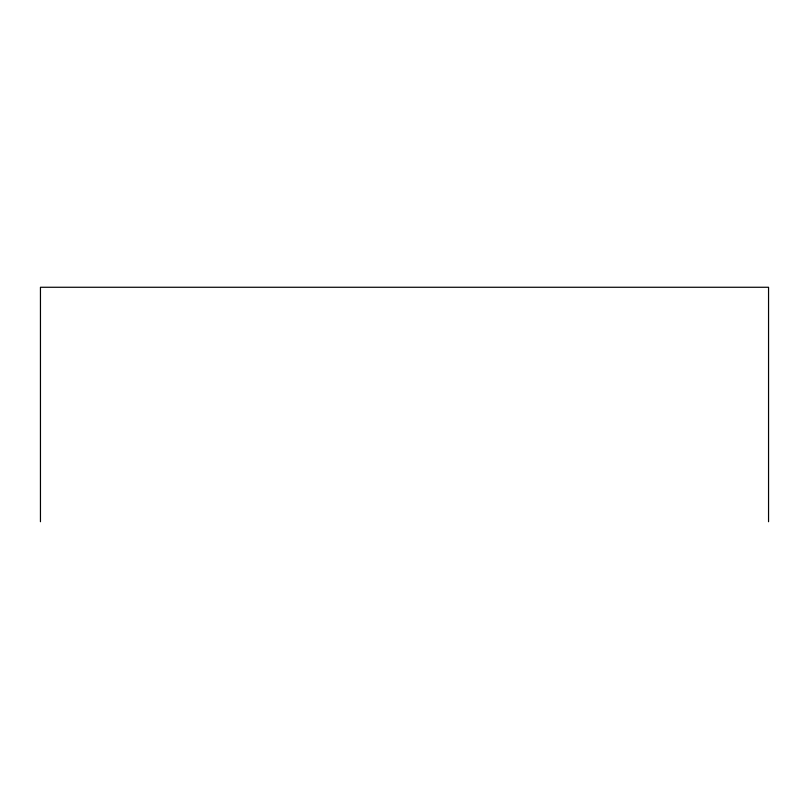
<?xml version="1.0" encoding="UTF-8"?>
<svg xmlns="http://www.w3.org/2000/svg" width="809" height="809" viewBox="0 0 809 809"><rect width="100%" height="100%" fill="white"/><g stroke="black" fill="none" stroke-linecap="round" stroke-linejoin="round"><path stroke-width="1.21" d="M768.55 521.734L768.55 287.266L40.45 287.266L40.45 521.734"/></g></svg>
